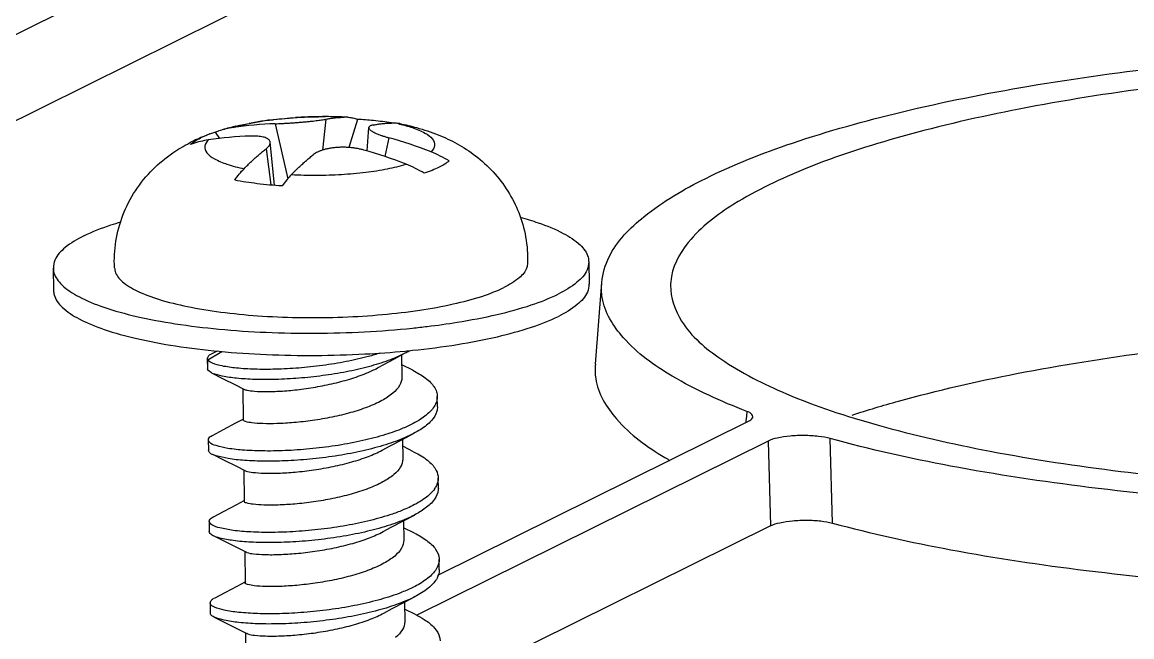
# Model space of a CAD drawing. Header units: millimetres. Extents: x -25 to 785, y -3301 to -3016.
# Drawn here: x 43.01 to 57.51, y -3188.02 to -3179.99 of the extents above; entities that cross this region are included whole.
import ezdxf

# ---------------------------------------------------------------- set-up
doc = ezdxf.new("R2010")
doc.units = ezdxf.units.MM

# ---------------------------------------------------------------- blocks, each defined once
blk = doc.blocks.new('*u2')
at = {"color": 7}
for p, q in [((-29.72236774120006, -37.47409383647073), (-4.847153317700077, -25.14852004897102)), ((-28.90973061880004, -38.19384256167086), (-4.5175798114999, -26.10762495207064)), ((-18.79941107529999, -34.91052607407073), (-18.6359571861999, -35.62891128377078)), ((-18.14031171639999, -34.85125163817065), (-18.18046886909997, -35.25446484957092)), ((-17.84987792530001, -34.82575993227101), (-17.84075610069999, -34.82625021617105)), ((-17.84986925809994, -34.82563201157109), (-17.84074252679989, -34.82612380357068)), ((-17.72563838029987, -34.85294277427101), (-17.83921332089994, -35.22111138807077)), ((-17.17165982300003, -34.90874443377061), (-17.23012742540004, -34.90197272737078)), ((-19.65261385529993, -35.04412067217072), (-19.53838388500003, -35.00466325417074)), ((-19.58251004320005, -35.01993583667081), (-19.5275195019999, -35.1020520392708)), ((-17.59888660089996, -35.26633365887074), (-17.57640248219991, -34.96098416287077)), ((-17.3152468369999, -35.09303872237069), (-17.36832418239987, -35.33772610817095)), ((-18.91944259830007, -35.23730801587089), (-18.85510369259987, -35.71044627667061)), ((-18.80732123329994, -35.71484254447068), (-18.86431001269989, -35.15130506587093)), ((-21.70072439060004, -36.79597032567062), (-21.69742240009987, -37.08607352057106)), ((-14.70117778119993, -36.71630061817086), (-14.69787579059994, -37.00640381317089)), ((-14.53525802030003, -36.98574311287075), (-14.61936292699988, -38.0499859856709)), ((-19.6815332496999, -37.99614123597075), (-19.68713844479998, -37.97820987927071)), ((-19.68713844479998, -37.97820987927071), (-19.68562503249996, -38.11117384367071)), ((-19.6815332496999, -37.99614123597075), (-19.4976405978, -37.88629263207076)), ((-19.55633928659995, -37.88094685247097), (-19.63589722109987, -37.92275619087059)), ((-17.14750689929997, -37.93138372597105), (-17.14417246609992, -38.22433723917084)), ((-19.6800198374001, -38.12910520037076), (-19.68562503249996, -38.11117384367071)), ((-19.6800198374001, -38.12910520037076), (-19.6815332496999, -37.99614123597075)), ((-19.63393733010003, -38.16484748837092), (-19.6800198374001, -38.12910520037076)), ((-17.00261018059996, -38.13253794887078), (-17.14602843390003, -38.06127735687096)), ((-19.31975888610009, -38.32173143777072), (-19.20804417749991, -38.37829219797095)), ((-19.22263896789991, -38.37090290737069), (-19.21798409500002, -38.7798663811709)), ((-16.67976569339999, -38.60888554077064), (-16.68127910580006, -38.47592157637064)), ((-12.63663813879998, -38.66900664267087), (-12.64243495779988, -38.73213954807079)), ((-16.6743485177999, -40.80823671157077), (-12.61415305750006, -38.79642536057099)), ((-12.64804990719995, -38.79331457507078), (-12.64996351240006, -38.81416715717069)), ((-12.64243495779988, -38.73213954807079), (-12.64804990719995, -38.79331457507078)), ((-19.6750311461999, -39.04192159417062), (-19.67351773389987, -39.17488555857062)), ((-17.13495683909991, -39.03399516787067), (-17.13206516740001, -39.28804895407075)), ((-16.99050288190006, -39.19624966377069), (-17.1339211351999, -39.12498907177087)), ((-12.35904289790005, -39.05743646017072), (-16.95054959560002, -41.33251050117087)), ((-12.35904289790005, -39.05743646017072), (-12.32614975820002, -40.16354535227083)), ((-11.51601875479992, -40.12874347197067), (-11.54518591969986, -39.02364316307103)), ((-19.30714891229991, -39.38578068717061), (-19.19560075620007, -39.44221930397089)), ((-19.21053109369996, -39.43466518897094), (-19.20587679629989, -39.84357809607081)), ((-16.6676583947999, -39.67259725567101), (-16.66917180709993, -39.539633291271)), ((-19.66292384760004, -40.10563330917103), (-19.66141043519997, -40.23859727347099)), ((-17.12284954050006, -40.09770688277104), (-17.11995786879993, -40.35176066897066)), ((-12.32614975820002, -40.16354535227083), (-16.88734372999988, -42.42359955327083)), ((-16.97839558329997, -40.25996137877064), (-17.12181383660004, -40.18870078667078)), ((-19.29504161360001, -40.44949240217102), (-19.18349345749994, -40.5059310188708)), ((-19.19842379509987, -40.49837690387085), (-19.19376949770003, -40.90728981097072)), ((-16.6555510961, -40.73630897057092), (-16.65706450850007, -40.60334500627096)), ((-19.65081654889991, -41.16934502407094), (-19.64930313659988, -41.3023089883709)), ((-17.11074224179993, -41.16141859767095), (-17.10785057010003, -41.41547238397061)), ((-16.96628828460007, -41.323673093671), (-17.10970653789991, -41.25241250157069)), ((-19.28293431499992, -41.51320411707093), (-19.17138615890008, -41.56964273377071)), ((-19.18631649639997, -41.56208861877076), (-19.1816621989999, -41.97100152587063))]:
    blk.add_line(p, q, dxfattribs=at)
for points in [[(-17.4466799075999, -38.09276826077075), (-17.39824106440005, -38.066287253871), (-17.24045895059999, -37.98100839867084), (-17.10014299010004, -37.90609737177101)], [(-19.63393733010003, -38.16484748837092), (-19.48662504449999, -38.2380906164708), (-19.31975888610009, -38.32173143777072)], [(-19.22141341749989, -38.77345423917086), (-19.31675703809992, -38.82444562817091), (-19.48143785909997, -38.91165895517088), (-19.62378992239996, -38.98646790577095)], [(-17.40299621079998, -39.17652077827097), (-17.29589039050006, -39.11923363877077), (-17.13541753989989, -39.0342372875707), (-16.99319870780005, -38.95949466757065)], [(-19.62102847739993, -39.22915812287101), (-19.47380607159994, -39.30230485477068), (-19.30714891229991, -39.38578068717061)], [(-19.20930611890003, -39.83716595407077), (-19.30464973940002, -39.88815734317086), (-19.46933056040007, -39.97537067007079), (-19.61168262379988, -40.05017962067086)], [(-17.3908889121999, -40.24023249317088), (-17.28378309179993, -40.18294535367068), (-17.12331024130003, -40.09794900257066), (-16.98109140919996, -40.02320638247102)], [(-19.60892117870003, -40.29286983777092), (-19.46169877290004, -40.36601656977064), (-19.29504161360001, -40.44949240217102)], [(-19.1971988201999, -40.90087766897068), (-19.29254244079993, -40.95186905807077), (-19.45722326179998, -41.0390823849707), (-19.59957532520002, -41.11389133567081)], [(-17.3787816135, -41.30394420807079), (-17.27167579320007, -41.24665706857058), (-17.1112029425999, -41.16166071747102), (-16.96898411050006, -41.08691809747097)], [(-19.59681388009994, -41.35658155267083), (-19.44959147429995, -41.429728284671), (-19.28293431499992, -41.51320411707093)]]:
    blk.add_lwpolyline(points, dxfattribs=at)
for centre, radius, start, end in [((-18.49511108360002, -38.34558733417089), 3.5003062555, 103.4262294166972, 104.1570686102074), ((-18.65575663200002, -39.53006326717104), 4.6217643884, 91.78116147850191, 98.62371795010228), ((-18.44498088310002, -38.25680810217091), 3.41999336, 100.1160155225021, 101.6954036528044), ((-18.34654176830009, -38.8181890474707), 3.9899375393, 97.51722794149438, 100.0917006264036), ((-18.16783494619995, -40.44227995407073), 5.6243545682, 93.4611688779057, 93.7540344785957), ((-18.15570956869988, -40.68953363797073), 5.8718899604, 89.82207889440494, 93.43361375720427), ((-18.15595893709997, -40.77014349277079), 5.9525175246, 89.52139332589628, 89.85748908520115), ((-18.15332445529998, -40.50176240567089), 5.6841125126, 87.07332177449759, 89.84024318269584), ((-18.15266567479989, -40.5620353144709), 5.7443893081, 86.97844280159977, 89.53690109219362), ((-17.88378111060001, -36.0690101719706), 1.2437125607, 88.60843831489458, 90.65329971039567), ((-17.88365054120004, -36.06212531967094), 1.2368265686, 88.43529485409726, 88.60673970410251), ((-18.0895017117, -40.62795303737084), 5.7864617913, 84.30466980490172, 86.39475769019386), ((-18.00300210659998, -39.77578372737071), 4.929915203, 81.56897247369693, 84.32215499749654), ((-17.2640488344, -36.14706237007067), 1.2455516369, 88.43941122300463, 90.75959207570388), ((-17.7881343142999, -37.54005685647098), 2.6964531444, 76.82005002280026, 78.05684912380339), ((-18.84566595990009, -37.25147709647081), 2.3501323686, 111.3081546049947, 116.2981167516022), ((-19.16467815529995, -36.37539402647099), 1.4178444347, 111.6057354965026, 112.1927342070022), ((-19.11950758869989, -36.49002158627081), 1.541050833, 110.2390212558946, 111.5978897710964), ((-18.9811025345, -39.69127091977089), 4.6217643884, 91.78116147839775, 98.62371795010228), ((-19.16550798739991, -36.17245330337073), 1.2256720188, 98.59881539999621, 107.7083030396051), ((-18.58834152750001, -37.98685356897067), 3.1296663772, 104.1083803447991, 107.670269852404), ((-18.76659918259998, -40.32645996157089), 5.4309491509, 68.35328753819894, 74.50003876720073), ((-18.92284843750008, -37.0902580433708), 2.1714054171, 116.3570272382046, 117.3210902942013), ((-19.49890578069994, -36.30730906877079), 1.1981190048, 108.481728876099, 109.9577325087989), ((-19.49111110350009, -36.33240357447085), 1.2243903153, 98.59571168999362, 108.455413547101), ((-19.09194508509995, -40.48766761427078), 5.4309491509, 68.35328753819894, 74.50003876720073), ((-17.3496054054001, -36.75479618917097), 1.5884803524, 58.83072715721213, 68.33661060190293), ((-17.67495130790007, -36.91600384187086), 1.5884803524, 58.83072715721213, 68.33661060190293), ((-17.66797599029996, -36.83508910197088), 1.2122262665, 297.9318843594958, 300.6768348280978), ((-17.00349151630007, -39.48487502367107), 0.3471518298, 324.8725234216122, 329.8856789440017)]:
    blk.add_arc(centre, radius, start, end, dxfattribs=at)
for points, start_tangent, end_tangent in [([(-13.17371761150002, -35.62401624277072), (-12.04011223010002, -35.16333750487092), (-10.61727015320002, -34.75766137767096), (-8.94913528699999, -34.41905112657105), (-7.086149768500036, -34.15760865647098), (-5.084156856200025, -33.98129794277065), (-3.003339324699937, -33.89575429517072)], (0.8960355966497843, 0.4439822175903728), (0.9998283090440944, 0.01852977155895475)), ([(2.477950487799944, -34.38678028697086), (0.603293905199962, -34.20998026077086), (-1.384955864800077, -34.12522110607097), (-3.413616304600055, -34.13571878067069), (-5.406137637000029, -34.24023064267067), (-7.322079557000052, -34.43724521967079), (-9.077046126800042, -34.71945319727092), (-10.60878835840003, -35.076582807671), (-11.86540482960004, -35.49585182107103), (-12.80623802800005, -35.96283827777097), (-13.40125535330003, -36.46183602767087), (-13.63135034469997, -36.97626501027071), (-13.63307265660001, -37.01930645687071)], (-0.9925234691019272, 0.1220539359540523), (-0.006899511709494147, -0.9999761980858198)), ([(-19.34876421750005, -34.96055848467086), (-19.13824342830003, -34.90781696667091)], (0.9573970565582143, 0.2887747843799174), (0.97917765934628, 0.2030052005174759)), ([(-19.30785841490001, -34.94094555297079), (-18.92949277050002, -34.87006204727095), (-18.51118391, -34.82835065267091), (-18.14115334670009, -34.81764438097071)], (0.9726589021997231, 0.2322383688618871), (0.9999969096287192, -0.002486108004729651)), ([(-18.86852254680002, -34.86254274947078), (-18.81991500939989, -34.85635860427101), (-18.53608052460004, -34.82999347687064)], (0.9913065287847067, 0.1315726642916966), (0.9978538126218695, 0.0654810555504337)), ([(-18.79941107529999, -34.91052607407073), (-18.75469304479998, -34.90892321637102), (-18.70898249449988, -34.90691193637076), (-18.66176034420005, -34.90447773377082), (-18.61248366819996, -34.90157814647091), (-18.56063309649994, -34.89814646657078), (-18.50722878119996, -34.89420731257087), (-18.45392870480009, -34.88985546017102), (-18.40204762069993, -34.88518955877089), (-18.35229219040002, -34.88027315047066), (-18.30582425619991, -34.87523033217076), (-18.26387138299992, -34.87022590597098), (-18.22691979389992, -34.86537079317077), (-18.19429415690001, -34.86062425767068), (-18.16550860229995, -34.85593617087079), (-18.14031171639999, -34.85125163817065)], (0.9995061380267903, 0.03142419524459977), (0.980431748240149, 0.1968593077371893)), ([(-18.14031171639999, -34.85125163817065), (-18.09465462429989, -34.84288471377067), (-18.04687038690008, -34.83585014387108), (-17.99748891800004, -34.83044489327085), (-17.94749486489991, -34.82691983287077), (-17.89796190109996, -34.82537845847082)], (0.9804317482601606, 0.1968593076375246), (0.9999353168848779, 0.01137374372575471)), ([(-17.84074971449991, -34.82613276617076), (-17.78401743950008, -34.83406389307083), (-17.72563838029987, -34.85294277427101)], (0.9985250519510666, -0.05429291506375496), (0.9212317620561373, -0.3890141907166684)), ([(-17.52056121650003, -34.92746443327087), (-17.54130629049996, -34.93269724047104), (-17.55712626340005, -34.93898102587082), (-17.56833658250002, -34.94636251867087), (-17.57487230779998, -34.95495918067081), (-17.57636041620003, -34.96102953777108)], (-0.9804317480995786, -0.1968593084372812), (-0.0814984664572877, -0.9966734670718943)), ([(-17.52056121650003, -34.92746443327087), (-17.47490412439993, -34.91909750897094), (-17.42711988690007, -34.91206293897085), (-17.37773841810008, -34.90665768837061), (-17.3277443648999, -34.90313262807103), (-17.28056110540001, -34.90162018947103)], (0.9804317482462477, 0.1968593077068157), (0.9999121679141855, 0.01325354507873343)), ([(-17.1733155933, -34.91463165277082), (-17.0072824033, -34.96145955007069), (-16.84286145929991, -35.03245774857078), (-16.74479451479988, -35.11154312307099), (-16.71781127860004, -35.19490143467101), (-16.76321313559993, -35.27851236277093)], (0.9735535360396335, -0.2284589951495154), (-0.7017627577508119, -0.712410718500203)), ([(-17.17164959010006, -34.90867395297073), (-16.9528146314999, -34.9608883202709), (-16.66889045199991, -35.05600716447088), (-16.42377823640004, -35.17196366027065), (-16.18183795489995, -35.32992259777075), (-15.95317008910001, -35.53832128707063), (-15.75860861990009, -35.79263624677105), (-15.61783719420009, -36.07093591227067), (-15.5271212534999, -36.38954596677058), (-15.50118035960008, -36.73219171257097)], (0.9798188387936978, -0.1998875762646839), (-0.02739565670550103, -0.9996246685599923)), ([(-19.776296903, -35.09671348147094), (-19.7002311366, -35.06258564547079)], (0.8960355964464216, 0.4439822180007954), (0.9258962464597099, 0.3777778987603964)), ([(-18.86430863250007, -35.15132693177065), (-18.86861931359999, -35.13610174387077), (-18.87895256179991, -35.12148425087071), (-18.89511542879995, -35.1084513489709), (-18.91688792440004, -35.09718058827093), (-18.94363441509995, -35.08791057637109), (-18.97420810180006, -35.08080058357064), (-19.00751262709991, -35.07578838107065), (-19.04348510780005, -35.07265156697076), (-19.08238159279995, -35.07128953217079), (-19.12475697779996, -35.07173372677062)], (-0.102031034494409, 0.9947812161475511), (-0.999506138027807, -0.03142419521226319)), ([(-17.57636041620003, -34.96102953777108), (-17.5762972524999, -34.96494811837101), (-17.5719813183, -34.9762360978707), (-17.56167442169999, -34.98853841927075), (-17.54551154830006, -35.00157188287085), (-17.52371268780007, -35.01515899047081), (-17.4969146162, -35.02896074017099), (-17.46626733240009, -35.0425367644707), (-17.43287114970008, -35.05560170877061), (-17.3967900829, -35.06827859307077), (-17.35776762110004, -35.08070857027087), (-17.3152468369999, -35.09303872237069)], (-0.0814984660076277, -0.9966734671086632), (0.9637494245414863, -0.266809007898823)), ([(-20.90056736840006, -36.79364820507089), (-20.88150978210001, -36.44469096717103), (-20.78903548580001, -36.10358828367089), (-20.62561601009998, -35.78614187937092), (-20.3979159979001, -35.50687797177079), (-20.13951225849996, -35.29257290287069), (-19.91947275439998, -35.16107649237074)], (-0.05014131547137669, 0.9987421331268648), (0.8884385310951535, 0.4589956170438733)), ([(-19.90785594570002, -35.1811434893707), (-19.87765699800002, -35.15691696167096)], (0.748849690392903, 0.6627398744593942), (0.8070574993872368, 0.590472855161709)), ([(-19.87765699800002, -35.15691696167096), (-19.85024437280003, -35.1381769860709), (-19.776296903, -35.09671348147094)], (0.8070574996518396, 0.59047285480005), (0.8960355966692024, 0.4439822175511838)), ([(-19.67411012000002, -35.12176613737074), (-19.71951197699991, -35.20537706547066), (-19.69252874080007, -35.28873537697064), (-19.59446179640008, -35.36782075157089), (-19.4300408524, -35.43881894997094), (-19.20719583029995, -35.49830577267085)], (-0.7017627577281795, -0.712410718522497), (0.9782583608940995, -0.2073899210202613)), ([(-19.20719583029995, -35.49830577267085), (-19.15964113599989, -35.45052655957079), (-19.11028854000006, -35.40291843997102), (-19.06036623049999, -35.3567825181708), (-19.01123159729991, -35.31333535647082), (-18.96408629529992, -35.27345546687093), (-18.91944259830007, -35.23730801587089)], (0.6984739406239127, 0.7156354898056014), (0.7838487322110406, 0.6209518218115995)), ([(-18.91944259830007, -35.23730801587089), (-18.89884293730006, -35.21929964307083), (-18.8831489562001, -35.20194658867103), (-18.8720472335001, -35.18502413037095), (-18.86560316679993, -35.16837462037074), (-18.86425181139998, -35.15192033797075), (-18.86430863250007, -35.15132693177065)], (0.783848732175704, 0.6209518218562062), (-0.1020310343372209, 0.9947812161636733)), ([(-17.64059273940006, -35.25424637507103), (-17.68545618300004, -35.2430736670708), (-17.73129272510005, -35.23401567807059), (-17.77862347180007, -35.226908915271), (-17.82799180629991, -35.22175565467069), (-17.87991596739994, -35.21872198977098), (-17.93337185080009, -35.21813052917105), (-17.98669827870003, -35.2201672099709), (-18.03857935640008, -35.22483367307086), (-18.08830842180009, -35.23206642827063), (-18.13472477510004, -35.24164098447091), (-18.1766040512, -35.2531114420708), (-18.21346398299988, -35.2660192965709), (-18.24598103369999, -35.28030590237086), (-18.27464061160003, -35.29606193157088), (-18.29969209830006, -35.31352081097066)], (-0.9637494245369606, 0.2668090079151705), (-0.7838487321829579, -0.6209518218470491)), ([(-18.58744533029994, -35.57451856787065), (-18.53989063609993, -35.52673935467101), (-18.49053804000005, -35.47913123517083), (-18.44061573060003, -35.43299531337061), (-18.39148109739995, -35.38954815157103), (-18.34433579529991, -35.34966826207074), (-18.29969209830006, -35.31352081097066)], (0.6984739406239127, 0.7156354898056014), (0.7838487322110406, 0.6209518218115995)), ([(-19.32942653569989, -35.64761368297104), (-19.26919795079993, -35.56782411357062), (-19.20719583029995, -35.49830577267085)], (0.5723409529850807, 0.8200157520048805), (0.6984739406474452, 0.7156354897826334)), ([(-18.58744533029994, -35.57451856787065), (-18.26085122409995, -35.58259811537073), (-17.93222233939991, -35.57223190607101), (-17.61740824620006, -35.54391989587066), (-17.33159223539997, -35.49902755567064), (-17.0885590380999, -35.43972001547081)], (0.9985533372400823, -0.05377018399349812), (0.9573970565574813, 0.288774784382347)), ([(-16.65901751310003, -35.48005577097092), (-16.74856095099994, -35.51960138707091), (-16.85280437279994, -35.55683341577105)], (-0.8960355967543747, -0.4439822173792906), (-0.9515600152865638, -0.3074630665752147)), ([(-16.52745847040001, -35.39562576307071), (-16.58507004319995, -35.43859226637096), (-16.65901751310003, -35.48005577097092)], (-0.748849690545717, -0.662739874286725), (-0.8960355967078832, -0.4439822174731189)), ([(-18.70967603569989, -35.72382647807081), (-19.03588492750009, -35.69381333767069), (-19.32942653569989, -35.64761368297104)], (-0.9979931800124575, 0.0633215022612603), (-0.9812008348325301, 0.1929894342287843)), ([(-18.58744533029994, -35.57451856787065), (-18.64944745089997, -35.64403690877089), (-18.70967603569989, -35.72382647807081)], (-0.6984739406474452, -0.7156354897826334), (-0.5723409529850807, -0.8200157520048805)), ([(-14.53135152200002, -36.98627039527082), (-14.43551637039991, -36.64960979377065), (-13.98067276960001, -36.12488482717072), (-13.17371761150002, -35.62401624277072)], (0.09219570340201784, 0.9957409061970927), (0.896035596652379, 0.4439822175851365)), ([(-21.2997035855999, -36.37507149617068), (-20.94803067220005, -36.23345069227071), (-20.81546409299995, -36.19178259207092)], (0.8960355966697485, 0.4439822175500813), (0.9586095900161734, 0.2847238204453995)), ([(-15.59716526140005, -36.13308439177081), (-15.36352969719997, -36.20445443697099), (-15.03537732490008, -36.34254540227084), (-14.81502477039999, -36.49472068127079), (-14.70997587560009, -36.65579812747092), (-14.70288329289997, -36.71623549917103)], (0.9648062665701292, -0.2629617234256892), (-0.005250598619044503, -0.9999862155120649)), ([(-21.2997035855999, -36.37507149617068), (-21.5458521992, -36.52966897677061), (-21.67809421719994, -36.69197850217097), (-21.69901887890001, -36.79603544457086)], (-0.8960355966060041, -0.4439822176787289), (-0.005250598589917194, -0.9999862155122177)), ([(-21.69901887890001, -36.79603544457086), (-21.69192629619988, -36.85647281637102), (-21.58687740139999, -37.01755026257069), (-21.36652484689989, -37.16972554157064), (-21.03837247460001, -37.30781650677091), (-20.6135951199999, -37.42712063607087), (-20.10665806659995, -37.5235751703708), (-19.53482444749989, -37.59389546617103), (-18.91756737090009, -37.63568685007067), (-18.27590678620004, -37.6475261667706), (-17.63169367499995, -37.62901024247094), (-17.00686594230001, -37.58076961467077), (-16.81189151459989, -37.55899025787085)], (-0.005250598598991971, -0.99998621551217), (0.9927991932611798, 0.1197904915256238)), ([(-20.89857243019992, -36.79355876197087), (-20.88573931199994, -36.85716773597096), (-20.77861823250009, -36.98795145527083), (-20.57243885000003, -37.10982661637081), (-20.27512452280007, -37.21810962517065), (-19.89810087360001, -37.30863922627077), (-19.45585670979995, -37.37793641797089), (-18.96538722659989, -37.4233381480708), (-18.44554089129997, -37.44309965347065), (-17.91629510689995, -37.43646151057101), (-17.39798849210001, -37.40367881957081), (-16.91053927949997, -37.34601140087079), (-16.47267986899988, -37.26567538107065), (-16.10123695209995, -37.16575802827083), (-15.81048487179987, -37.05009911027082)], (0.0463024412608418, -0.9989274668029138), (0.8960355966486213, 0.44398221759272)), ([(-15.50312439439995, -36.73216308937072), (-15.51221668609992, -36.7897695403708), (-15.61159706750004, -36.9231433345708), (-15.81048487179987, -37.05009911027082)], (-0.01586608018499692, -0.9998741258276281), (-0.8960355966638889, -0.4439822175619071)), ([(-14.70288329289997, -36.71623549917103), (-14.72380795460003, -36.82029244157093), (-14.85604997249993, -36.98260196707088), (-15.10219858610003, -37.13719944757077)], (-0.005250598589917194, -0.9999862155122177), (-0.8960355966060041, -0.4439822176787289)), ([(-21.69571688840006, -37.08613863957089), (-21.68862430569993, -37.14657601127101), (-21.58357541079999, -37.30765345747068), (-21.3632228562999, -37.45982873657067), (-21.03507048400002, -37.59791970177093), (-20.61029312949995, -37.7172238310709), (-20.10335607599995, -37.81367836537083), (-19.53152245689989, -37.88399866117061), (-18.91426538039991, -37.9257900450707), (-18.27260479570009, -37.93762936177063), (-17.6283916845, -37.91911343747097), (-17.10207460869992, -37.88060365947103)], (-0.005250598609178693, -0.9999862155121167), (0.9955570484177898, 0.09416030663532647)), ([(-14.69958130229998, -37.00633869417061), (-14.72050596400004, -37.11039563657096), (-14.85274798199998, -37.27270516197086), (-15.09889659560008, -37.42730264257079)], (-0.005250598589917194, -0.9999862155122177), (-0.8960355966060041, -0.4439822176787289)), ([(-12.6366269143, -38.66901152137098), (-13.6133078078999, -38.20749036397092), (-14.249019417, -37.70682447377067), (-14.52572153269989, -37.1822644601707), (-14.53135152200002, -36.98627039527082)], (-0.9335806590214885, 0.3583673437982365), (0.09219570341018497, 0.9957409061963364)), ([(-13.63307265660001, -37.01930645687071), (-13.48857719850002, -37.48924814497104), (-12.97637373039993, -37.98362595627077), (-12.11869870779992, -38.43901559287087), (-10.93221529149992, -38.84618998957103), (-9.457046452399936, -39.18870575837082), (-7.747206447699909, -39.45330651467066)], (-0.006899511713625572, -0.9999761980857913), (0.9925234691022098, -0.1220539359517541)), ([(-16.81189151459989, -37.55899025787085), (-16.42270134689988, -37.50444706027065), (-15.89909291360004, -37.40264165217104), (-15.45387149959993, -37.27882025157078), (-15.10219858610003, -37.13719944757077)], (0.9927991932626671, 0.1197904915132989), (0.8960355966411141, 0.4439822176078707)), ([(-17.10207460869992, -37.88060365947103), (-17.00356395170002, -37.8708728096708), (-16.41939935629989, -37.79455025527068), (-15.89579092310009, -37.69274484717062), (-15.45056950909998, -37.56892344657081), (-15.09889659560008, -37.42730264257079)], (0.995557048419336, 0.09416030661897845), (0.8960355966532336, 0.4439822175834113)), ([(-11.26128699359992, -38.71743009477086), (-10.65260498599991, -38.53461204137102), (-9.110247272300057, -38.17538561757101), (-7.345537485299928, -37.89135174857074), (-5.416414108100071, -37.69224876027101), (-3.404624662699916, -37.58576586497065), (-1.350269883600049, -37.57416819697073), (0.6687293083000441, -37.65948963737083), (2.576004067700069, -37.83906693667086)], (0.9506045676299417, 0.3104045038350628), (0.99252346910076, -0.1220539359635435)), ([(-19.68517733270005, -37.97839266087067), (-19.67336361000002, -37.94905829707068), (-19.63749699579989, -37.91946652097067)], (0.09280084949786853, 0.9956846902169754), (0.8993001591695671, 0.4373319376830273)), ([(-17.42660028370005, -37.90644398657105), (-17.5821636009, -37.9523287085708), (-17.87231149269996, -38.01902326137088), (-18.18086441049991, -38.0694154106709), (-18.49319841390002, -38.10264001547102), (-18.79438830949994, -38.11867401897098), (-19.0699625405, -38.11834113747091), (-19.3066349019, -38.10327283787092), (-19.49297485209991, -38.0758277947707), (-19.61998169730009, -38.03897420167095), (-19.6815332496999, -37.99614123597075)], (-0.9514430087054137, -0.3078249521815776), (-0.5258017067985364, 0.8506071743923548)), ([(-17.10014308859991, -37.90609718637097), (-17.10747303249991, -37.90996431557096), (-17.32167685810009, -38.00365353207098), (-17.57979888339992, -38.08506346327067), (-17.86997163880005, -38.15182621487065), (-18.17860095259994, -38.20227893657102), (-18.49104966229993, -38.23555348167065), (-18.7923771333999, -38.25162487247098), (-19.06809544430007, -38.25131609507071), (-19.30490243029999, -38.23625909187103), (-19.49135326090004, -38.20881414227097), (-19.61843573769988, -38.17195201447066), (-19.63410326870007, -38.16520421267069)], (-0.8830635225414382, -0.4692534657908318), (-0.9067013798977527, 0.4217731709005582)), ([(-19.20841197629989, -38.37892968647066), (-19.17132185519995, -38.39048282317071), (-19.07023445119989, -38.40471227497073), (-18.9193271777001, -38.41023797497064), (-18.73076231729988, -38.4043964092707), (-18.51428399209999, -38.38553815817068), (-18.27398673840003, -38.35130933317078), (-18.02847541339997, -38.30137448527103), (-17.79745493919995, -38.23780536257073), (-17.58578532139995, -38.1599274496707), (-17.44667207599991, -38.09278177207079)], (0.8651254073143707, -0.5015556096976129), (0.8765142596329258, 0.4813758953875275)), ([(-17.00259678330008, -38.13251093557074), (-16.91447759399989, -38.18053141777091), (-16.76861409489993, -38.29269342757061), (-16.69219685860003, -38.4118801356708), (-16.68204574700007, -38.47593175907105)], (0.895873480182845, -0.4443092476024755), (0.01328105741949581, -0.999911802867543)), ([(-14.61566701850006, -38.05050586157085), (-14.61093322569991, -38.24121193157089), (-14.33865416239996, -38.76801751527091), (-13.70727737729999, -39.27121664207107), (-13.64180788499993, -39.30963704857095)], (-0.0926808099053472, -0.9956958709743097), (0.8662858050170452, -0.4995487003546004)), ([(-17.14417774909998, -38.22432952407098), (-17.14416197779997, -38.22706923567102), (-17.17434545259994, -38.33091746967102), (-17.26239583670008, -38.43173492037067)], (0.0140405111345526, -0.9999014271652384), (-0.7622705018152958, -0.6472585897941081)), ([(-17.26239583670008, -38.43173492037067), (-17.40467429020009, -38.52684357047065), (-17.59391610600005, -38.61279679057088), (-17.81398198660008, -38.68506729657065), (-18.05635516839993, -38.74364835587085), (-18.31190999149999, -38.787966441771), (-18.55822291620007, -38.81617207487079), (-18.77644019600007, -38.829184633571), (-18.96182162490004, -38.82946702887102), (-19.10354664660008, -38.81903288817102), (-19.18978632419999, -38.80115714017074), (-19.21790362260003, -38.77985392567098)], (-0.7622705016497188, -0.6472585899891067), (-0.1298723358491922, 0.9915307238714667)), ([(-16.68204574700007, -38.47593175907105), (-16.68896002699989, -38.53408262977064), (-16.71187447750003, -38.59014213207092)], (0.01328105757884225, -0.9999118028654266), (-0.4867980425828816, -0.8735145480972113)), ([(-16.71187447750003, -38.59014213207092), (-16.7590416255, -38.65514380067088), (-16.89897678049988, -38.77096262417081), (-17.10186798509994, -38.87769568737076), (-17.12984189069994, -38.88966494967099)], (-0.4867980422366244, -0.8735145482901757), (-0.9222244058236442, -0.3866550727757578)), ([(-16.68053233470005, -38.60889572347105), (-16.68744661469987, -38.66704659407105), (-16.75752821319998, -38.78810776497085), (-16.89746336820008, -38.90392658857081), (-16.99318615959987, -38.95951859167099)], (0.0132810573680718, -0.9999118028682261), (-0.8855789012789029, -0.4644889768440703)), ([(-12.55946111029994, -38.73999927507066), (-12.5690752733999, -38.70932867717102), (-12.6366269143, -38.66901152137098)], (-0.02003770618309891, 0.9997992250101618), (-0.9335919250194539, 0.3583379934342302)), ([(-12.61415305750006, -38.79642536057099), (-12.56129646060003, -38.75346095547093), (-12.55946111029994, -38.73999927507066)], (0.8960280302672292, 0.4439974875778346), (-0.02003770671479738, 0.9997992249995055)), ([(-19.67150180020008, -39.04141529947083), (-19.67112851649995, -39.02622735147088), (-19.62415797449989, -38.98562574857078)], (-0.1419991954290135, 0.9898667731051048), (0.9163137940487672, 0.400461022867337)), ([(-17.12984189069994, -38.88966494967099), (-17.35772404509999, -38.97194605527102), (-17.65395105080006, -39.05093019817105), (-17.97597124699996, -39.11261477497101), (-18.30793939020009, -39.15581655267079), (-18.63352139039989, -39.18026055077098), (-18.93669697559994, -39.18659355427098), (-19.20254693440006, -39.176352329971), (-19.41798625260003, -39.15188810947075), (-19.57240711650002, -39.11625104837094), (-19.65820018499994, -39.07304034037088), (-19.67150180020008, -39.04141529947083)], (-0.9222244058002396, -0.3866550728315808), (-0.1419991961116315, 0.9898667730071813)), ([(-16.99318615959987, -38.95951859167099), (-17.10035457279992, -39.01065965167072), (-17.35621063269991, -39.10491001967102), (-17.65243763839999, -39.18389416257105), (-17.97445783469993, -39.24557873937101), (-18.30642597790006, -39.28878051697075), (-18.63200797810009, -39.31322451517099), (-18.93518356329992, -39.31955751857095), (-19.20103352210003, -39.309316294371), (-19.4164728403, -39.28485207387075), (-19.57089370409994, -39.2492150126709), (-19.62278658819992, -39.23289134577089)], (-0.88557890128028, -0.4644889768414449), (-0.9046972899782261, 0.4260549418866701)), ([(-11.54519739040006, -39.02364458297097), (-11.69984451129994, -38.99530550107102), (-11.88538988369987, -38.98454591967084), (-12.07178067580003, -38.99241646257087), (-12.23840799360005, -39.01792391237086), (-12.35904289790005, -39.05743646017072)], (-0.9637901164917528, 0.2666619795786673), (-0.896045590111839, -0.443962048424329)), ([(-4.070126030600022, -39.94287914967072), (-6.176626987600002, -39.85016862107068), (-8.167251583699908, -39.66143727607096), (-9.976582107399963, -39.38287541017098), (-11.54519739040006, -39.02364458297097)], (-0.9997944877953641, 0.02027269528221836), (-0.9637770386430731, 0.2667092420303218)), ([(-19.62278658819992, -39.23289134577089), (-19.65668677269991, -39.20600430467084), (-19.66998838790005, -39.17437926387083)], (-0.9046972901814994, 0.4260549414550338), (-0.141999196226017, 0.9898667729907723)), ([(-19.19524250469999, -39.44156244667101), (-19.18124267810003, -39.44817655927091), (-19.09362793280002, -39.46596188497097), (-18.94885337179994, -39.4762487232706), (-18.75810933139996, -39.4754287968708), (-18.53850349160007, -39.46169136777098), (-18.29414343389999, -39.43307264077066), (-18.04052419610002, -39.38849862697089), (-17.79931924650009, -39.32960528827107), (-17.58106533349996, -39.25728514757066), (-17.4029974558, -39.17651846117087)], (0.8779148911506739, -0.478816712214497), (0.8808949495307499, 0.4733118294435687)), ([(-17.13207152690006, -39.28805021547078), (-17.13205581359989, -39.29103806177091), (-17.16265833479997, -39.39535120377104), (-17.25028853809999, -39.49544663537063)], (0.01429436648479746, -0.9998978303240779), (-0.7622705016458464, -0.647258589993667)), ([(-16.99049446620006, -39.19623270927104), (-16.95588114470002, -39.21401149037092), (-16.79134669270002, -39.32347373227094), (-16.69455246579992, -39.44105094357064), (-16.66943372459991, -39.53963968357084)], (0.8957240518974152, -0.4446104169410303), (0.02439841532887704, -0.9997023143563487)), ([(-17.25028853809999, -39.49544663537063), (-17.39329979979993, -39.59095396267094), (-17.58519854950009, -39.67780522017074), (-17.80913617650003, -39.75081330667081), (-18.04884785619993, -39.80830396227066), (-18.29950065139997, -39.85163505287073), (-18.54349882039992, -39.87965720497095), (-18.76212884369988, -39.8928268745708), (-18.94754031370007, -39.89324946257102), (-19.08754829949999, -39.88323669597094), (-19.17531161369993, -39.86569063747083), (-19.20587571819988, -39.84357840307075)], (-0.7622705016494361, -0.6472585899894395), (-0.02687154190845411, 0.9996388949192915)), ([(-16.66943372459991, -39.53963968357084), (-16.67023393990007, -39.56281330337106), (-16.70319614329992, -39.65905045787076)], (0.02439841509532932, -0.9997023143620485), (-0.5007518600386082, -0.8655908818072625)), ([(-7.747206447699909, -39.45330651467066), (-6.195290503799924, -39.60684389777089), (-4.559242184900086, -39.69698693277087), (-2.877890059399988, -39.72159624227106)], (0.9925234691026258, -0.122053935948372), (0.9999874288046839, 0.005014203086970692)), ([(-16.71956510380005, -39.68462533087086), (-16.84010076930008, -39.80234910447098), (-17.02589672840008, -39.91204760107075), (-17.11713891580007, -39.95318370507084)], (-0.5745493046284255, -0.8184699729073711), (-0.9221066697039516, -0.3869357694598518)), ([(-16.66792031229988, -39.67260364797085), (-16.66872052760004, -39.69577726777106), (-16.71805169150002, -39.81758929527086), (-16.83858735700005, -39.93531306877094), (-16.98108982999997, -40.02320939667106)], (0.02439841539865509, -0.9997023143546456), (-0.8857972613723426, -0.4640724207979375)), ([(-17.11713891580007, -39.95318370507084), (-17.26780185479993, -40.01017816337071), (-17.5539077935, -40.09376658687097), (-17.87013414290004, -40.16055327427102), (-18.20092037149993, -40.20910427267063), (-18.5299904691999, -40.2388817386709), (-18.84115275730005, -40.25027036837082), (-19.11909555450006, -40.24455849297101), (-19.35013959930006, -40.22387476987069), (-19.52291025509999, -40.19108357927098), (-19.62889646439999, -40.14964426787083), (-19.66280088240001, -40.10562392107067)], (-0.9221066697050894, -0.3869357694571407), (-0.0761258045118292, 0.9970982207823995)), ([(-16.98108982999997, -40.02320939667106), (-17.02438331610006, -40.04501156547076), (-17.2662884424999, -40.14314212767067), (-17.55239438119997, -40.22673055117093), (-17.86862073049997, -40.29351723857098), (-18.19940695910009, -40.34206823707063), (-18.52847705689987, -40.3718457030709), (-18.83963934500002, -40.38323433277083), (-19.11758214209999, -40.37752245737101), (-19.34862618700004, -40.35683873417065), (-19.52139684279996, -40.32404754367099), (-19.60967976319989, -40.29418855687072)], (-0.8857972613560888, -0.464072420828962), (-0.8668151127560243, 0.4986296825277863)), ([(-19.66280088240001, -40.10562392107067), (-19.66286898570002, -40.10344115437101), (-19.62313736109991, -40.05659265277063), (-19.61195565560001, -40.04970982367104)], (-0.07612580426304015, 0.9970982208013941), (0.8645920000214656, 0.5024745501006811)), ([(-12.32614975820002, -40.16354535227083), (-12.20461624389986, -40.12383843907082), (-12.03784096529989, -40.09843360657078), (-11.85249568929999, -40.09066862557074), (-11.66892048720001, -40.10119472687074), (-11.51600366470007, -40.12874157227088)], (0.8960773101197295, 0.4438980223977015), (0.9653320380550383, -0.2610250108792377)), ([(-11.51600366470007, -40.12874157227088), (-9.97113805250001, -40.47638772167102), (-8.199874151999893, -40.74731246927104), (-6.256875059400045, -40.93314308477102), (-5.403304834700066, -40.98439036657101)], (0.9653398006842794, -0.2609963011516365), (0.998751771474545, -0.04994896371756119)), ([(-19.60967976319989, -40.29418855687072), (-19.62738305209996, -40.28260823227083), (-19.66128747009998, -40.23858788547068)], (-0.8668151127504715, 0.4986296825374391), (-0.07612580401536112, 0.9970982208203036)), ([(-19.18313613669989, -40.50527555357075), (-19.16911234200006, -40.51189626727091), (-19.081473405, -40.52967953987081), (-18.93667450110001, -40.53996262237069), (-18.7459111956, -40.53913739577092), (-18.52630213470002, -40.52539469557087), (-18.28198722019988, -40.496777258571), (-18.02839695950001, -40.4522061923708), (-17.78719720399999, -40.39331281307068), (-17.5689249141999, -40.32098404917087), (-17.39089015800005, -40.24023017457102)], (0.8780114027717065, -0.4786397148198844), (0.8808947945135919, 0.4733121179505728)), ([(-16.97839595870005, -40.25996213687085), (-16.81963003550004, -40.35491899077078), (-16.70284685069987, -40.4705646893708), (-16.65754282910007, -40.59154804677064), (-16.65714275610003, -40.60334520687093)], (0.8961248843822107, -0.443801973396885), (0.002564311940531452, -0.9999967121467308)), ([(-17.11995889569994, -40.35175135017062), (-17.1494200779, -40.45710782037077), (-17.23818123940009, -40.55915835027099)], (0.01037635334397177, -0.9999461641964937), (-0.7622705016630725, -0.64725858997338)), ([(-17.23818123940009, -40.55915835027099), (-17.37844373550001, -40.65316677187093), (-17.56645133400002, -40.73897044577097), (-17.78832042349995, -40.81208304757092), (-18.02849792009988, -40.87032027547093), (-18.27664424310001, -40.91379902767085), (-18.51725741929999, -40.94211753307081), (-18.73752737480004, -40.95611897467097), (-18.92811392580006, -40.95718396527081), (-19.0729421952999, -40.94725587237099), (-19.16193297599989, -40.92982798017101), (-19.19375882739996, -40.90763352067097), (-19.19375341160003, -40.90729274487103)], (-0.7622705016473079, -0.6472585899919459), (0.04216126529241285, 0.9991108185326306)), ([(-16.65714275610003, -40.60334520687093), (-16.68592319570007, -40.713771862871)], (0.002564311959627817, -0.9999967121466818), (-0.4609105100290503, -0.8874466190959097)), ([(-16.68592319570007, -40.713771862871), (-16.78657229350006, -40.83307798037094), (-16.95452314890008, -40.94545161937094), (-17.10449044810002, -41.01666756717077)], (-0.4609105101915886, -0.8874466190114928), (-0.922353350238902, -0.3863473790555252)), ([(-16.6556293438, -40.73630917127093), (-16.68440978340004, -40.84673582717096), (-16.78505888120003, -40.96604194477095), (-16.95300973660005, -41.07841558377095), (-16.96898070470002, -41.08692458687074)], (0.002564312027818448, -0.999996712146507), (-0.8854572203883693, -0.4647208956589999)), ([(-17.10449044810002, -41.01666756717077), (-17.18150155149988, -41.04721866467071), (-17.4563326519999, -41.13522621367065), (-17.76549009909991, -41.20699751127086), (-18.09376073020007, -41.26085365867084), (-18.42499215270004, -41.29599611527101), (-18.74288647939989, -41.31254593907079), (-19.03180121390005, -41.31153783827085), (-19.27751792899994, -41.29486932447071), (-19.46794096679992, -41.2652074690709), (-19.59369182410001, -41.22585784167086), (-19.64857001640007, -41.18060207307099), (-19.64849066119996, -41.16971114647095)], (-0.9223533502532422, -0.3863473790212895), (0.155497187365235, 0.9878363349874822)), ([(-19.64849066119996, -41.16971114647095), (-19.62985777209997, -41.13351202447075), (-19.60139968439989, -41.11062217587096)], (0.1554971871085999, 0.9878363350278797), (0.8732304440892074, 0.4873074917500918)), ([(-16.96898070470002, -41.08692458687074), (-17.17998813920008, -41.18018262907071), (-17.45481923969987, -41.26819017797106), (-17.76397668670006, -41.33996147557082), (-18.0922473178, -41.3938176229708), (-18.42347874029997, -41.42896007957097), (-18.74137306710008, -41.44550990347079), (-19.03028780160002, -41.44450180257081), (-19.27600451669991, -41.42783328887072), (-19.46642755449989, -41.39817143347091), (-19.59217841179998, -41.35882180607086), (-19.59688256000004, -41.35673406607066)], (-0.8854572204114751, -0.4647208956149753), (-0.9118120486172007, 0.4106078274905437)), ([(-19.59688256000004, -41.35673406607066), (-19.64705660410004, -41.31356603747099), (-19.64697724889993, -41.30267511077091)], (-0.91181204860102, 0.4106078275264746), (0.1554971876187249, 0.9878363349475799)), ([(-19.17102976789988, -41.56898866117081), (-19.15698195439995, -41.57561598937082), (-19.06931885309996, -41.59339719537093), (-18.92449569370001, -41.60367651747083), (-18.73371325309995, -41.60284599897068), (-18.51410063139997, -41.58909800827087), (-18.26983096520007, -41.56048186987073), (-18.01626980629999, -41.5159137751707), (-17.7750753583, -41.45702039377102), (-17.55678479540006, -41.38468306627101), (-17.37878286010005, -41.30394188797072)], (0.8781076643960382, -0.4784630912922488), (0.8808946378540858, 0.473312409513969)), ([(-16.96627976569994, -41.3236559036709), (-16.853301977, -41.38711586427098), (-16.71699835529989, -41.50051581167099), (-16.65088953779991, -41.6203844354709), (-16.64563515090003, -41.66705876747073)], (0.8960070563306537, -0.4440398124106407), (0.003018397282056991, -0.9999954446285483)), ([(-17.1078507914001, -41.41546680087095), (-17.13739938899994, -41.52097059007065), (-17.22607394080001, -41.6228700651709)], (0.01098462594877684, -0.9999396671763581), (-0.7622705016792596, -0.6472585899543164))]:
    blk.add_spline(points, degree=3, dxfattribs=dict(at, start_tangent=start_tangent, end_tangent=end_tangent))
blk = doc.blocks.new('u5')
at = {"zscale": 0.8}
blk.add_blockref('*u2', (-89.83225365988244, 125.6361601080016), dxfattribs=at)

msp = doc.modelspace()

# ---------------------------------------------------------------- block references
msp.add_blockref('u5', (154.9468168328083, -3272.039848493375))

doc.saveas('drawing.dxf')
